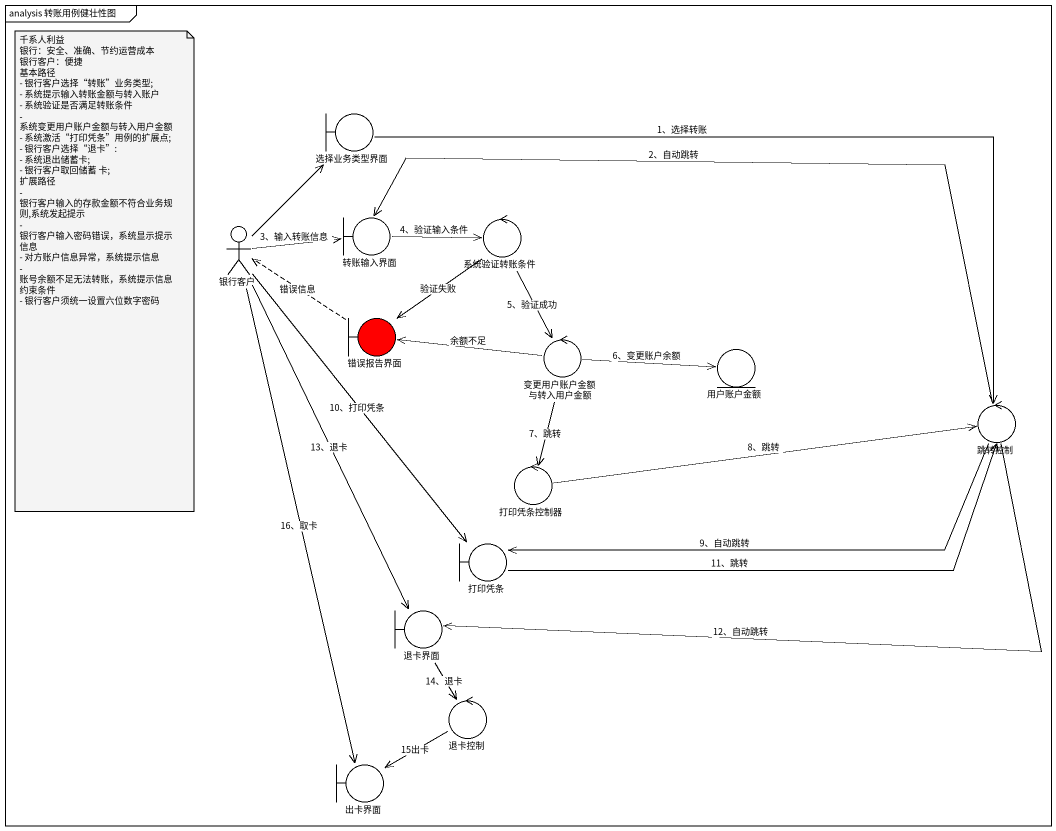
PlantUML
@startuml
mainframe analysis 转账用例健壮性图
boundary 选择业务类型界面
boundary 转账输入界面
control 系统验证转账条件
actor 银行客户
boundary 错误报告界面 #FF0000
control 变更用户账户金额与转入用户金额
entity 用户账户金额
control 跳转控制
control 打印凭条控制器
boundary 打印凭条
boundary 退卡界面
control 退卡控制
boundary 出卡界面
选择业务类型界面 -right-> 跳转控制 : 1、选择转账
转账输入界面 -right-> 系统验证转账条件 : 4、验证输入条件
系统验证转账条件 --> 错误报告界面 : 验证失败
系统验证转账条件 --> 变更用户账户金额与转入用户金额 : 5、验证成功
银行客户 -up-> 选择业务类型界面
银行客户 -right-> 转账输入界面 : 3、输入转账信息
银行客户 --> 打印凭条 : 10、打印凭条
银行客户 --> 退卡界面 : 13、退卡
银行客户 --> 出卡界面 : 16、取卡
错误报告界面 .left.> 银行客户 : 错误信息
变更用户账户金额与转入用户金额 -left-> 错误报告界面 : 余额不足
变更用户账户金额与转入用户金额 -right-> 用户账户金额 : 6、变更账户余额
变更用户账户金额与转入用户金额 --> 打印凭条控制器 : 7、跳转
跳转控制 -left-> 转账输入界面 : 2、自动跳转
跳转控制 -left-> 打印凭条 : 9、自动跳转
跳转控制 -left-> 退卡界面 : 12、自动跳转
打印凭条控制器 -right-> 跳转控制 : 8、跳转
打印凭条 -right-> 跳转控制 : 11、跳转
退卡界面 --> 退卡控制 : 14、退卡
退卡控制 --> 出卡界面 : 15出卡
note as N1
  千系人利益
  银行：安全、准确、节约运营成本
  银行客户：便捷
  基本路径
  - 银行客户选择“转账”业务类型;
  - 系统提示输入转账金额与转入账户
  - 系统验证是否满足转账条件
  - 系统变更用户账户金额与转入用户金额
  - 系统激活“打印凭条”用例的扩展点;
  - 银行客户选择“退卡”:
  - 系统退出储蓄卡;
  - 银行客户取回储蓄 卡;
  扩展路径
  - 银行客户输入的存款金额不符合业务规则,系统发起提示
  - 银行客户输入密码错误，系统显示提示信息
  - 对方账户信息异常，系统提示信息
  - 账号余额不足无法转账，系统提示信息
  约束条件
  - 银行客户须统一设置六位数字密码
end note
@enduml
